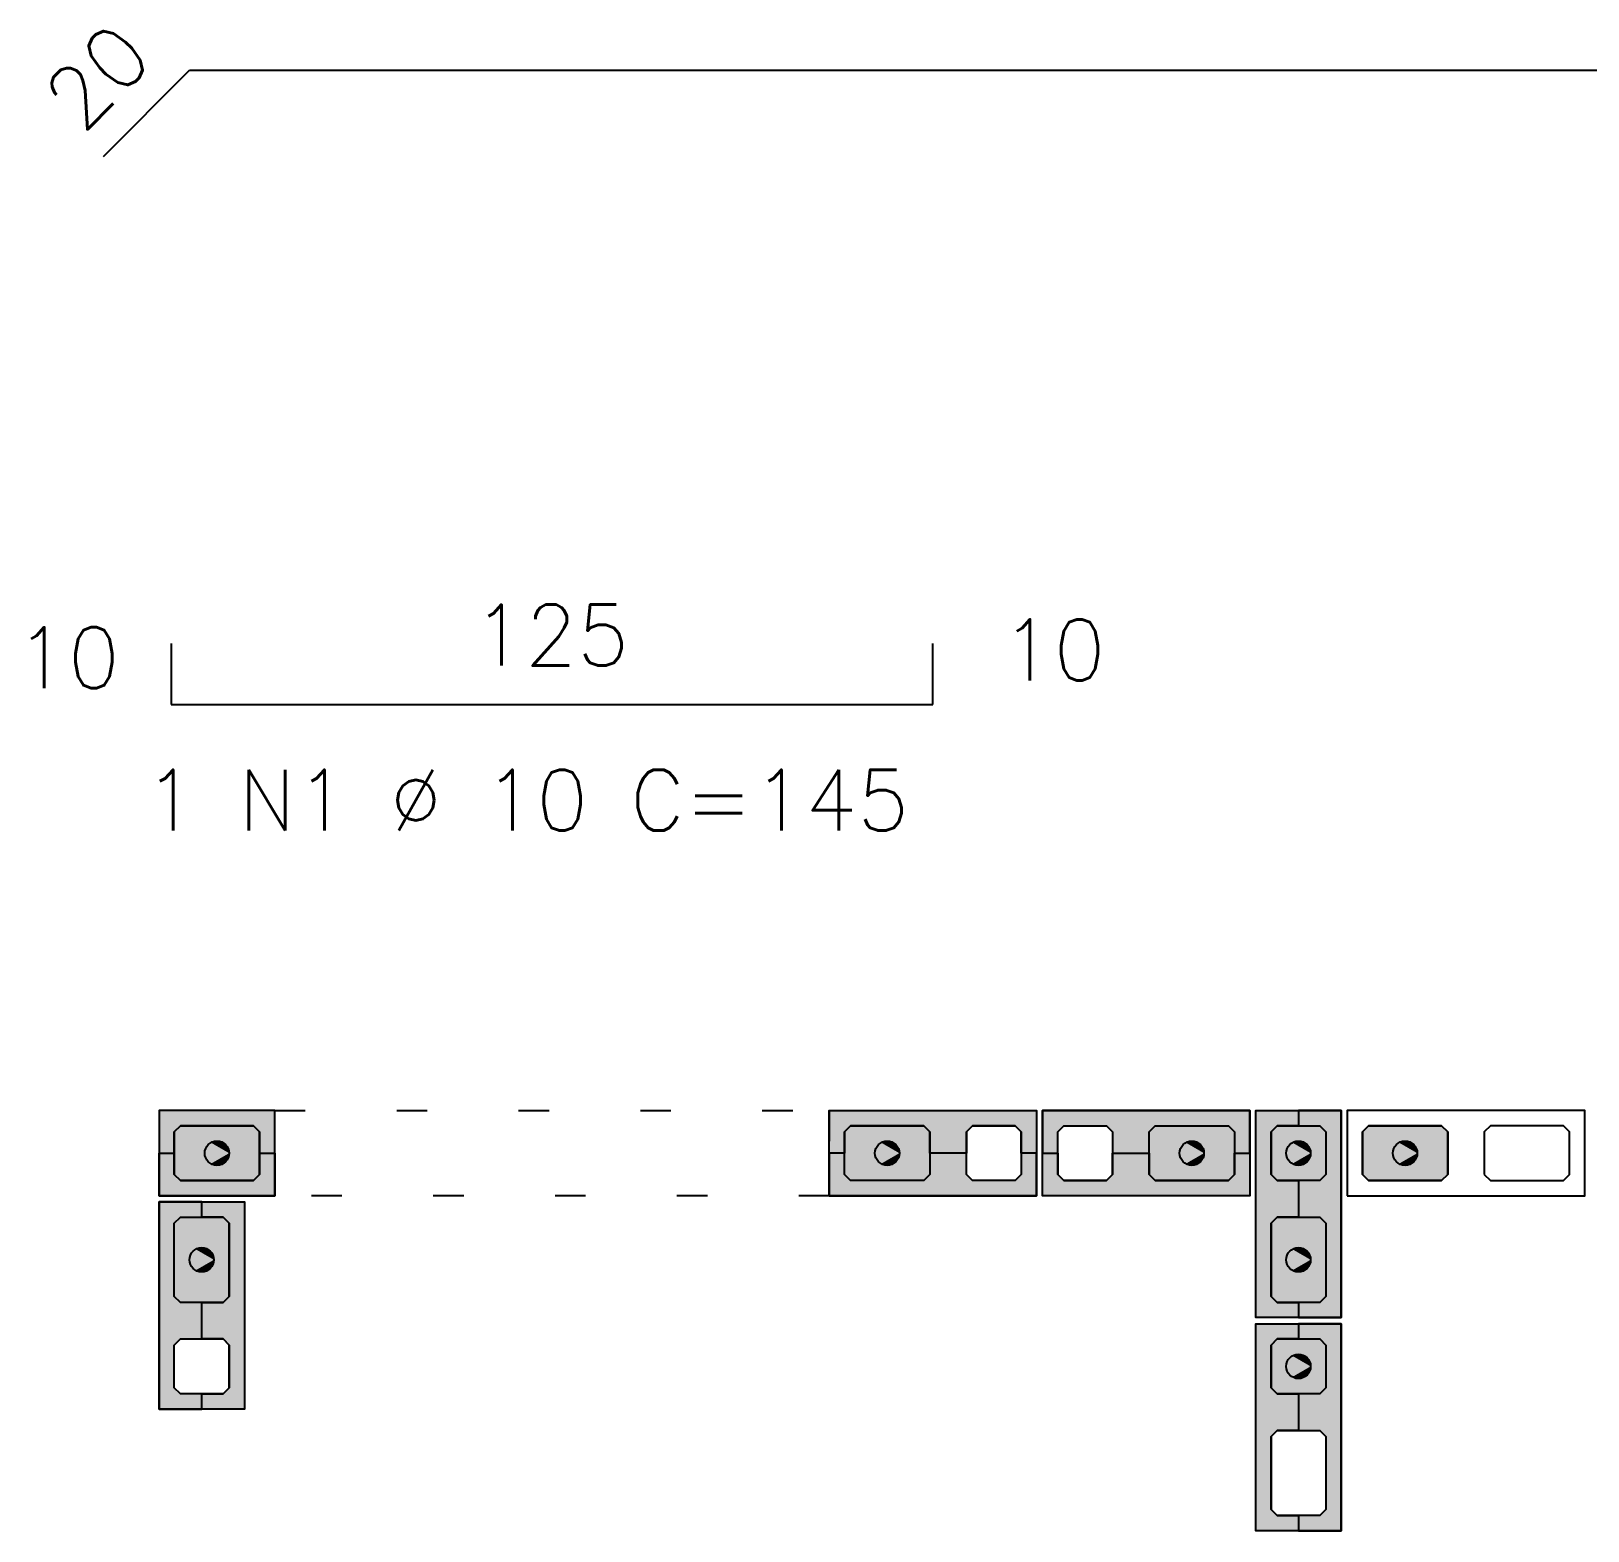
# Model space of a CAD drawing. Extents: x -1.9 to 86, y -1.6 to 61.
# Drawn here: x 36.78 to 41.89, y 30.85 to 35.77 of the extents above; entities that cross this region are included whole.
import ezdxf

# ---------------------------------------------------------------- set-up
doc = ezdxf.new("R2010")
doc.units = 0
doc.header["$MEASUREMENT"] = 0
doc.linetypes.add('ESTILO_TQS_0002', pattern=[0.4, 0.1, -0.3])
for name, color, linetype in [('PENA_01', 1, 'CONTINUOUS'), ('PENA_02', 2, 'CONTINUOUS'), ('PENA_03', 3, 'CONTINUOUS'), ('PENA_05', 5, 'CONTINUOUS'), ('PENA_11', 252, 'CONTINUOUS'), ('PENA_21', 100, 'CONTINUOUS'), ('PENA_23', 50, 'CONTINUOUS')]:
    doc.layers.add(name, color=color, linetype=linetype)
doc.styles.get("Standard").update_dxf_attribs({"font": 'ROMANS.SHX'})

msp = doc.modelspace()

# ---------------------------------------------------------------- linework, layer by layer
at = {"layer": 'PENA_01', "linetype": 'Continuous'}
for points in [[(37.2656, 31.9984), (37.5056, 31.9984), (37.5256, 32.0184), (37.5256, 32.1584), (37.5056, 32.1784), (37.2656, 32.1784), (37.2456, 32.1584), (37.2456, 32.0184), (37.2656, 31.9984)], [(39.7056, 31.9984), (39.4656, 31.9984), (39.4456, 32.0184), (39.4456, 32.1584), (39.4656, 32.1784), (39.7056, 32.1784), (39.7256, 32.1584), (39.7256, 32.0184), (39.7056, 31.9984)], [(40.0056, 31.9984), (39.8656, 31.9984), (39.8456, 32.0184), (39.8456, 32.1584), (39.8656, 32.1784), (40.0056, 32.1784), (40.0256, 32.1584), (40.0256, 32.0184), (40.0056, 31.9984)], [(40.1656, 32.1784), (40.3056, 32.1784), (40.3256, 32.1584), (40.3256, 32.0184), (40.3056, 31.9984), (40.1656, 31.9984), (40.1456, 32.0184), (40.1456, 32.1584), (40.1656, 32.1784)], [(40.4656, 32.1784), (40.7056, 32.1784), (40.7256, 32.1584), (40.7256, 32.0184), (40.7056, 31.9984), (40.4656, 31.9984), (40.4456, 32.0184), (40.4456, 32.1584), (40.4656, 32.1784)], [(41.0256, 32.1584), (41.0256, 32.0184), (41.0056, 31.9984), (40.8656, 31.9984), (40.8456, 32.0184), (40.8456, 32.1584), (40.8656, 32.1784), (41.0056, 32.1784), (41.0256, 32.1584)], [(41.1456, 32.0184), (41.1656, 31.9984), (41.4056, 31.9984), (41.4256, 32.0184), (41.4256, 32.1584), (41.4056, 32.1784), (41.1656, 32.1784), (41.1456, 32.1584), (41.1456, 32.0184)], [(41.5456, 32.0184), (41.5656, 31.9984), (41.8056, 31.9984), (41.8256, 32.0184), (41.8256, 32.1584), (41.8056, 32.1784), (41.5656, 32.1784), (41.5456, 32.1584), (41.5456, 32.0184)], [(37.2456, 31.6184), (37.2456, 31.8584), (37.2656, 31.8784), (37.4056, 31.8784), (37.4256, 31.8584), (37.4256, 31.6184), (37.4056, 31.5984), (37.2656, 31.5984), (37.2456, 31.6184)], [(41.0256, 31.8584), (41.0256, 31.6184), (41.0056, 31.5984), (40.8656, 31.5984), (40.8456, 31.6184), (40.8456, 31.8584), (40.8656, 31.8784), (41.0056, 31.8784), (41.0256, 31.8584)], [(37.2456, 31.3184), (37.2456, 31.4584), (37.2656, 31.4784), (37.4056, 31.4784), (37.4256, 31.4584), (37.4256, 31.3184), (37.4056, 31.2984), (37.2656, 31.2984), (37.2456, 31.3184)], [(41.0256, 31.4584), (41.0256, 31.3184), (41.0056, 31.2984), (40.8656, 31.2984), (40.8456, 31.3184), (40.8456, 31.4584), (40.8656, 31.4784), (41.0056, 31.4784), (41.0256, 31.4584)], [(41.0256, 31.1584), (41.0256, 30.9184), (41.0056, 30.8984), (40.8656, 30.8984), (40.8456, 30.9184), (40.8456, 31.1584), (40.8656, 31.1784), (41.0056, 31.1784), (41.0256, 31.1584)]]:
    msp.add_lwpolyline(points, dxfattribs=at)
at = {"layer": 'PENA_02', "linetype": 'Continuous'}
for points in [[(37.1956, 31.9484), (37.5756, 31.9484), (37.5756, 32.2284), (37.1956, 32.2284), (37.1956, 31.9484)], [(40.0756, 31.9484), (39.3956, 31.9484), (39.3956, 32.2284), (40.0756, 32.2284), (40.0756, 31.9484)], [(40.0956, 32.2284), (40.7756, 32.2284), (40.7756, 31.9484), (40.0956, 31.9484), (40.0956, 32.2284)], [(41.0756, 32.2284), (41.0756, 31.5484), (40.7956, 31.5484), (40.7956, 32.2284), (41.0756, 32.2284)], [(41.0956, 31.9484), (41.8756, 31.9484), (41.8756, 32.2284), (41.0956, 32.2284), (41.0956, 31.9484)], [(37.1956, 31.2484), (37.1956, 31.9284), (37.4756, 31.9284), (37.4756, 31.2484), (37.1956, 31.2484)], [(41.0756, 31.5284), (41.0756, 30.8484), (40.7956, 30.8484), (40.7956, 31.5284), (41.0756, 31.5284)]]:
    msp.add_lwpolyline(points, dxfattribs=at)
at = {"layer": 'PENA_03', "linetype": 'ESTILO_TQS_0002'}
msp.add_lwpolyline([(37.5756, 32.2284), (39.3956, 32.2284), (39.3956, 31.9484), (37.5756, 31.9484), (37.5756, 32.2284)], dxfattribs=at)
at = {"layer": 'PENA_03', "linetype": 'Continuous'}
for points in [[(37.5256, 32.0184), (37.5056, 31.9984), (37.2656, 31.9984), (37.2456, 32.0184), (37.2456, 32.1584), (37.2656, 32.1784), (37.5056, 32.1784), (37.5256, 32.1584), (37.5256, 32.0184)], [(39.4456, 32.1584), (39.4656, 32.1784), (39.7056, 32.1784), (39.7256, 32.1584), (39.7256, 32.0184), (39.7056, 31.9984), (39.4656, 31.9984), (39.4456, 32.0184), (39.4456, 32.1584)], [(40.7256, 32.0184), (40.7056, 31.9984), (40.4656, 31.9984), (40.4456, 32.0184), (40.4456, 32.1584), (40.4656, 32.1784), (40.7056, 32.1784), (40.7256, 32.1584), (40.7256, 32.0184)], [(41.0256, 32.0184), (41.0056, 31.9984), (40.8656, 31.9984), (40.8456, 32.0184), (40.8456, 32.1584), (40.8656, 32.1784), (41.0056, 32.1784), (41.0256, 32.1584), (41.0256, 32.0184)], [(41.1456, 32.1584), (41.1656, 32.1784), (41.4056, 32.1784), (41.4256, 32.1584), (41.4256, 32.0184), (41.4056, 31.9984), (41.1656, 31.9984), (41.1456, 32.0184), (41.1456, 32.1584)], [(37.4056, 31.8784), (37.4256, 31.8584), (37.4256, 31.6184), (37.4056, 31.5984), (37.2656, 31.5984), (37.2456, 31.6184), (37.2456, 31.8584), (37.2656, 31.8784), (37.4056, 31.8784)], [(40.8656, 31.5984), (40.8456, 31.6184), (40.8456, 31.8584), (40.8656, 31.8784), (41.0056, 31.8784), (41.0256, 31.8584), (41.0256, 31.6184), (41.0056, 31.5984), (40.8656, 31.5984)], [(41.0256, 31.3184), (41.0056, 31.2984), (40.8656, 31.2984), (40.8456, 31.3184), (40.8456, 31.4584), (40.8656, 31.4784), (41.0056, 31.4784), (41.0256, 31.4584), (41.0256, 31.3184)]]:
    msp.add_lwpolyline(points, dxfattribs=at)
for centre in [(37.3856, 32.0884), (39.5856, 32.0884), (40.5856, 32.0884), (40.9356, 32.0884), (41.2856, 32.0884), (37.3356, 31.7384), (40.9356, 31.7384), (40.9356, 31.3884)]:
    msp.add_circle(centre, 0.04, dxfattribs=at)
for points in [[(37.4256, 32.0884), (37.3656, 32.1231), (37.3481, 32.1021)], [(37.4256, 32.0884), (37.3481, 32.1021), (37.3481, 32.0747)], [(37.4256, 32.0884), (37.3926, 32.1278), (37.3656, 32.1231)], [(37.4256, 32.0884), (37.4163, 32.1141), (37.3926, 32.1278)], [(39.6256, 32.0884), (39.5656, 32.1231), (39.5481, 32.1021)], [(39.6256, 32.0884), (39.5481, 32.1021), (39.5481, 32.0747)], [(39.6256, 32.0884), (39.5926, 32.1278), (39.5656, 32.1231)], [(39.6256, 32.0884), (39.6163, 32.1141), (39.5926, 32.1278)], [(40.6256, 32.0884), (40.5656, 32.1231), (40.5481, 32.1021)], [(40.6256, 32.0884), (40.5481, 32.1021), (40.5481, 32.0747)], [(40.6256, 32.0884), (40.5926, 32.1278), (40.5656, 32.1231)], [(40.6256, 32.0884), (40.6163, 32.1141), (40.5926, 32.1278)], [(40.9756, 32.0884), (40.9156, 32.1231), (40.8981, 32.1021)], [(40.9756, 32.0884), (40.8981, 32.1021), (40.8981, 32.0747)], [(40.9756, 32.0884), (40.9426, 32.1278), (40.9156, 32.1231)], [(40.9756, 32.0884), (40.9663, 32.1141), (40.9426, 32.1278)], [(41.3256, 32.0884), (41.2656, 32.1231), (41.2481, 32.1021)], [(41.3256, 32.0884), (41.2481, 32.1021), (41.2481, 32.0747)], [(41.3256, 32.0884), (41.2926, 32.1278), (41.2656, 32.1231)], [(41.3256, 32.0884), (41.3163, 32.1141), (41.2926, 32.1278)], [(37.4256, 32.0884), (37.3481, 32.0747), (37.3656, 32.0538)], [(37.4256, 32.0884), (37.3656, 32.0538), (37.3926, 32.049)], [(37.4256, 32.0884), (37.3926, 32.049), (37.4163, 32.0627)], [(37.4256, 32.0884), (37.4163, 32.0627), (37.4256, 32.0884)], [(39.6256, 32.0884), (39.5481, 32.0747), (39.5656, 32.0538)], [(39.6256, 32.0884), (39.5656, 32.0538), (39.5926, 32.049)], [(39.6256, 32.0884), (39.5926, 32.049), (39.6163, 32.0627)], [(39.6256, 32.0884), (39.6163, 32.0627), (39.6256, 32.0884)], [(40.6256, 32.0884), (40.5481, 32.0747), (40.5656, 32.0538)], [(40.6256, 32.0884), (40.5656, 32.0538), (40.5926, 32.049)], [(40.6256, 32.0884), (40.5926, 32.049), (40.6163, 32.0627)], [(40.6256, 32.0884), (40.6163, 32.0627), (40.6256, 32.0884)], [(40.9756, 32.0884), (40.8981, 32.0747), (40.9156, 32.0538)], [(40.9756, 32.0884), (40.9156, 32.0538), (40.9426, 32.049)], [(40.9756, 32.0884), (40.9426, 32.049), (40.9663, 32.0627)], [(40.9756, 32.0884), (40.9663, 32.0627), (40.9756, 32.0884)], [(41.3256, 32.0884), (41.2481, 32.0747), (41.2656, 32.0538)], [(41.3256, 32.0884), (41.2656, 32.0538), (41.2926, 32.049)], [(41.3256, 32.0884), (41.2926, 32.049), (41.3163, 32.0627)], [(41.3256, 32.0884), (41.3163, 32.0627), (41.3256, 32.0884)], [(37.3756, 31.7384), (37.3156, 31.7731), (37.2981, 31.7521)], [(37.3756, 31.7384), (37.2981, 31.7521), (37.2981, 31.7247)], [(37.3756, 31.7384), (37.2981, 31.7247), (37.3156, 31.7038)], [(37.3756, 31.7384), (37.3426, 31.7778), (37.3156, 31.7731)], [(37.3756, 31.7384), (37.3156, 31.7038), (37.3426, 31.699)], [(37.3756, 31.7384), (37.3663, 31.7641), (37.3426, 31.7778)], [(37.3756, 31.7384), (37.3426, 31.699), (37.3663, 31.7127)], [(37.3756, 31.7384), (37.3663, 31.7127), (37.3756, 31.7384)], [(40.9756, 31.7384), (40.9156, 31.7731), (40.8981, 31.7521)], [(40.9756, 31.7384), (40.8981, 31.7521), (40.8981, 31.7247)], [(40.9756, 31.7384), (40.8981, 31.7247), (40.9156, 31.7038)], [(40.9756, 31.7384), (40.9426, 31.7778), (40.9156, 31.7731)], [(40.9756, 31.7384), (40.9156, 31.7038), (40.9426, 31.699)], [(40.9756, 31.7384), (40.9663, 31.7641), (40.9426, 31.7778)], [(40.9756, 31.7384), (40.9426, 31.699), (40.9663, 31.7127)], [(40.9756, 31.7384), (40.9663, 31.7127), (40.9756, 31.7384)], [(40.9756, 31.3884), (40.9426, 31.4278), (40.9156, 31.4231)], [(40.9756, 31.3884), (40.9663, 31.4141), (40.9426, 31.4278)], [(40.9756, 31.3884), (40.9156, 31.4231), (40.8981, 31.4021)], [(40.9756, 31.3884), (40.8981, 31.4021), (40.8981, 31.3747)], [(40.9756, 31.3884), (40.8981, 31.3747), (40.9156, 31.3538)], [(40.9756, 31.3884), (40.9156, 31.3538), (40.9426, 31.349)], [(40.9756, 31.3884), (40.9426, 31.349), (40.9663, 31.3627)], [(40.9756, 31.3884), (40.9663, 31.3627), (40.9756, 31.3884)]]:
    msp.add_solid(points, dxfattribs=at)
at = {"layer": 'PENA_05', "linetype": 'Continuous'}
for p, q in [((37.0128, 35.3608), (37.2956, 35.6436)), ((37.2956, 35.6436), (51.4476, 35.6436)), ((37.2356, 33.7619), (37.2356, 33.5619)), ((39.7356, 33.5619), (39.7356, 33.7623)), ((37.2356, 33.5619), (39.7356, 33.5619))]:
    msp.add_line(p, q, dxfattribs=at)
at = {"layer": 'PENA_11', "linetype": 'Continuous'}
for points in [[(37.5256, 32.0184), (37.2456, 32.1584), (37.2656, 32.1784)], [(37.5256, 32.0184), (37.2456, 32.0184), (37.2456, 32.1584)], [(37.5256, 32.0184), (37.2656, 32.1784), (37.5056, 32.1784)], [(37.5256, 32.0184), (37.5056, 32.1784), (37.5256, 32.1584)], [(37.5256, 32.0184), (37.5256, 32.1584), (37.5256, 32.0184)], [(39.4456, 32.1584), (39.4656, 32.1784), (39.7056, 32.1784)], [(39.4456, 32.1584), (39.7056, 32.1784), (39.7256, 32.1584)], [(39.4456, 32.1584), (39.7256, 32.1584), (39.7256, 32.0184)], [(39.4456, 32.1584), (39.7256, 32.0184), (39.7056, 31.9984)], [(39.4456, 32.1584), (39.7056, 31.9984), (39.4656, 31.9984)], [(39.4456, 32.1584), (39.4656, 31.9984), (39.4456, 32.0184)], [(39.4456, 32.1584), (39.4456, 32.0184), (39.4456, 32.1584)], [(40.7256, 32.0184), (40.4456, 32.1584), (40.4656, 32.1784)], [(40.7256, 32.0184), (40.4456, 32.0184), (40.4456, 32.1584)], [(40.7256, 32.0184), (40.4656, 32.1784), (40.7056, 32.1784)], [(40.7256, 32.0184), (40.7056, 32.1784), (40.7256, 32.1584)], [(40.7256, 32.0184), (40.7256, 32.1584), (40.7256, 32.0184)], [(41.0256, 32.0184), (40.8456, 32.1584), (40.8656, 32.1784)], [(41.0256, 32.0184), (40.8456, 32.0184), (40.8456, 32.1584)], [(41.0256, 32.0184), (40.8656, 32.1784), (41.0056, 32.1784)], [(41.0256, 32.0184), (41.0056, 32.1784), (41.0256, 32.1584)], [(41.0256, 32.0184), (41.0256, 32.1584), (41.0256, 32.0184)], [(41.1456, 32.1584), (41.1656, 32.1784), (41.4056, 32.1784)], [(41.1456, 32.1584), (41.4056, 32.1784), (41.4256, 32.1584)], [(41.1456, 32.1584), (41.4256, 32.1584), (41.4256, 32.0184)], [(41.1456, 32.1584), (41.4256, 32.0184), (41.4056, 31.9984)], [(41.1456, 32.1584), (41.4056, 31.9984), (41.1656, 31.9984)], [(41.1456, 32.1584), (41.1656, 31.9984), (41.1456, 32.0184)], [(41.1456, 32.1584), (41.1456, 32.0184), (41.1456, 32.1584)], [(37.5256, 32.0184), (37.2656, 31.9984), (37.2456, 32.0184)], [(37.5256, 32.0184), (37.5056, 31.9984), (37.2656, 31.9984)], [(40.7256, 32.0184), (40.4656, 31.9984), (40.4456, 32.0184)], [(40.7256, 32.0184), (40.7056, 31.9984), (40.4656, 31.9984)], [(41.0256, 32.0184), (40.8656, 31.9984), (40.8456, 32.0184)], [(41.0256, 32.0184), (41.0056, 31.9984), (40.8656, 31.9984)], [(37.4056, 31.8784), (37.2656, 31.5984), (37.2456, 31.6184)], [(37.4056, 31.8784), (37.2456, 31.6184), (37.2456, 31.8584)], [(37.4056, 31.8784), (37.2456, 31.8584), (37.2656, 31.8784)], [(37.4056, 31.8784), (37.4056, 31.5984), (37.2656, 31.5984)], [(37.4056, 31.8784), (37.2656, 31.8784), (37.4056, 31.8784)], [(37.4056, 31.8784), (37.4256, 31.8584), (37.4256, 31.6184)], [(37.4056, 31.8784), (37.4256, 31.6184), (37.4056, 31.5984)], [(40.8656, 31.5984), (40.8456, 31.8584), (40.8656, 31.8784)], [(40.8656, 31.5984), (40.8456, 31.6184), (40.8456, 31.8584)], [(40.8656, 31.5984), (40.8656, 31.8784), (41.0056, 31.8784)], [(40.8656, 31.5984), (41.0056, 31.8784), (41.0256, 31.8584)], [(40.8656, 31.5984), (41.0256, 31.8584), (41.0256, 31.6184)], [(40.8656, 31.5984), (41.0256, 31.6184), (41.0056, 31.5984)], [(40.8656, 31.5984), (41.0056, 31.5984), (40.8656, 31.5984)], [(41.0256, 31.3184), (40.8456, 31.4584), (40.8656, 31.4784)], [(41.0256, 31.3184), (40.8656, 31.4784), (41.0056, 31.4784)], [(41.0256, 31.3184), (41.0056, 31.4784), (41.0256, 31.4584)], [(41.0256, 31.3184), (40.8456, 31.3184), (40.8456, 31.4584)], [(41.0256, 31.3184), (41.0256, 31.4584), (41.0256, 31.3184)], [(41.0256, 31.3184), (40.8656, 31.2984), (40.8456, 31.3184)], [(41.0256, 31.3184), (41.0056, 31.2984), (40.8656, 31.2984)]]:
    msp.add_solid(points, dxfattribs=at)
at = {"layer": 'PENA_21', "linetype": 'Continuous'}
for points in [[(40.0756, 32.0884), (40.0256, 32.0884), (40.0256, 32.1584), (40.0056, 32.1784), (39.8656, 32.1784), (39.8456, 32.1584), (39.8456, 32.0884), (39.7256, 32.0884), (39.7256, 32.1584), (39.7056, 32.1784), (39.4656, 32.1784), (39.4456, 32.1584), (39.4456, 32.0884), (39.3956, 32.0884), (39.3956, 32.2284), (40.0756, 32.2284), (40.0756, 32.0884)], [(40.0956, 32.0884), (40.1456, 32.0884), (40.1456, 32.1584), (40.1656, 32.1784), (40.3056, 32.1784), (40.3256, 32.1584), (40.3256, 32.0884), (40.4456, 32.0884), (40.4456, 32.1584), (40.4656, 32.1784), (40.7056, 32.1784), (40.7256, 32.1584), (40.7256, 32.0884), (40.7756, 32.0884), (40.7756, 32.2284), (40.0956, 32.2284), (40.0956, 32.0884)], [(40.9356, 32.2284), (40.9356, 32.1784), (40.8656, 32.1784), (40.8456, 32.1584), (40.8456, 32.0184), (40.8656, 31.9984), (40.9356, 31.9984), (40.9356, 31.8784), (40.8656, 31.8784), (40.8456, 31.8584), (40.8456, 31.6184), (40.8656, 31.5984), (40.9356, 31.5984), (40.9356, 31.5484), (40.7956, 31.5484), (40.7956, 32.2284), (40.9356, 32.2284)], [(40.9356, 32.2284), (40.9356, 32.1784), (41.0056, 32.1784), (41.0256, 32.1584), (41.0256, 32.0184), (41.0056, 31.9984), (40.9356, 31.9984), (40.9356, 31.8784), (41.0056, 31.8784), (41.0256, 31.8584), (41.0256, 31.6184), (41.0056, 31.5984), (40.9356, 31.5984), (40.9356, 31.5484), (41.0756, 31.5484), (41.0756, 32.2284), (40.9356, 32.2284)], [(40.0756, 32.0884), (40.0256, 32.0884), (40.0256, 32.0184), (40.0056, 31.9984), (39.8656, 31.9984), (39.8456, 32.0184), (39.8456, 32.0884), (39.7256, 32.0884), (39.7256, 32.0184), (39.7056, 31.9984), (39.4656, 31.9984), (39.4456, 32.0184), (39.4456, 32.0884), (39.3956, 32.0884), (39.3956, 31.9484), (40.0756, 31.9484), (40.0756, 32.0884)], [(40.0956, 32.0884), (40.1456, 32.0884), (40.1456, 32.0184), (40.1656, 31.9984), (40.3056, 31.9984), (40.3256, 32.0184), (40.3256, 32.0884), (40.4456, 32.0884), (40.4456, 32.0184), (40.4656, 31.9984), (40.7056, 31.9984), (40.7256, 32.0184), (40.7256, 32.0884), (40.7756, 32.0884), (40.7756, 31.9484), (40.0956, 31.9484), (40.0956, 32.0884)], [(37.3356, 31.2484), (37.3356, 31.2984), (37.2656, 31.2984), (37.2456, 31.3184), (37.2456, 31.4584), (37.2656, 31.4784), (37.3356, 31.4784), (37.3356, 31.5984), (37.2656, 31.5984), (37.2456, 31.6184), (37.2456, 31.8584), (37.2656, 31.8784), (37.3356, 31.8784), (37.3356, 31.9284), (37.1956, 31.9284), (37.1956, 31.2484), (37.3356, 31.2484)], [(37.3356, 31.2484), (37.3356, 31.2984), (37.4056, 31.2984), (37.4256, 31.3184), (37.4256, 31.4584), (37.4056, 31.4784), (37.3356, 31.4784), (37.3356, 31.5984), (37.4056, 31.5984), (37.4256, 31.6184), (37.4256, 31.8584), (37.4056, 31.8784), (37.3356, 31.8784), (37.3356, 31.9284), (37.4756, 31.9284), (37.4756, 31.2484), (37.3356, 31.2484)], [(40.9356, 31.5284), (40.9356, 31.4784), (40.8656, 31.4784), (40.8456, 31.4584), (40.8456, 31.3184), (40.8656, 31.2984), (40.9356, 31.2984), (40.9356, 31.1784), (40.8656, 31.1784), (40.8456, 31.1584), (40.8456, 30.9184), (40.8656, 30.8984), (40.9356, 30.8984), (40.9356, 30.8484), (40.7956, 30.8484), (40.7956, 31.5284), (40.9356, 31.5284)], [(40.9356, 31.5284), (40.9356, 31.4784), (41.0056, 31.4784), (41.0256, 31.4584), (41.0256, 31.3184), (41.0056, 31.2984), (40.9356, 31.2984), (40.9356, 31.1784), (41.0056, 31.1784), (41.0256, 31.1584), (41.0256, 30.9184), (41.0056, 30.8984), (40.9356, 30.8984), (40.9356, 30.8484), (41.0756, 30.8484), (41.0756, 31.5284), (40.9356, 31.5284)]]:
    msp.add_lwpolyline(points, dxfattribs=at)
for points in [[(40.0756, 32.2284), (39.4656, 32.1784), (39.3956, 32.2284)], [(39.4656, 32.1784), (39.4456, 32.1584), (39.3956, 32.2284)], [(39.3956, 32.2284), (39.4456, 32.1584), (39.3956, 32.0884)], [(39.7056, 32.1784), (39.4656, 32.1784), (40.0756, 32.2284)], [(39.7256, 32.1584), (39.7056, 32.1784), (40.0756, 32.2284)], [(40.0756, 32.2284), (39.8656, 32.1784), (39.7256, 32.1584)], [(40.0756, 32.2284), (40.0056, 32.1784), (39.8656, 32.1784)], [(40.0756, 32.2284), (40.0256, 32.1584), (40.0056, 32.1784)], [(40.0756, 32.2284), (40.0756, 32.0884), (40.0256, 32.0884)], [(40.0756, 32.2284), (40.0256, 32.0884), (40.0256, 32.1584)], [(40.7756, 32.2284), (40.0956, 32.2284), (40.1656, 32.1784)], [(40.0956, 32.2284), (40.0956, 32.0884), (40.1456, 32.0884)], [(40.0956, 32.2284), (40.1456, 32.0884), (40.1456, 32.1584)], [(40.0956, 32.2284), (40.1456, 32.1584), (40.1656, 32.1784)], [(40.7756, 32.2284), (40.1656, 32.1784), (40.3056, 32.1784)], [(40.7756, 32.2284), (40.3056, 32.1784), (40.3256, 32.1584)], [(40.7756, 32.2284), (40.3256, 32.1584), (40.4656, 32.1784)], [(40.7756, 32.2284), (40.4656, 32.1784), (40.7056, 32.1784)], [(40.7756, 32.2284), (40.7056, 32.1784), (40.7256, 32.1584)], [(40.7756, 32.2284), (40.7256, 32.1584), (40.7756, 32.0884)], [(40.8656, 32.1784), (40.8456, 32.1584), (40.7956, 32.2284)], [(40.8656, 32.1784), (40.7956, 32.2284), (40.9356, 32.2284)], [(40.7956, 32.2284), (40.8456, 32.1584), (40.7956, 31.5484)], [(40.8656, 32.1784), (40.9356, 32.2284), (40.9356, 32.1784)], [(41.0756, 32.2284), (40.9356, 32.2284), (41.0056, 32.1784)], [(41.0056, 32.1784), (40.9356, 32.2284), (40.9356, 32.1784)], [(41.0256, 32.1584), (41.0756, 32.2284), (41.0056, 32.1784)], [(41.0756, 31.5484), (41.0756, 32.2284), (41.0256, 32.1584)], [(39.4456, 32.1584), (39.4456, 32.0884), (39.3956, 32.0884)], [(39.7256, 32.0884), (39.7256, 32.1584), (39.8656, 32.1784)], [(39.7256, 32.0884), (39.8656, 32.1784), (39.8456, 32.1584)], [(39.7256, 32.0884), (39.8456, 32.1584), (39.8456, 32.0884)], [(40.3256, 32.1584), (40.4456, 32.1584), (40.4656, 32.1784)], [(40.3256, 32.1584), (40.3256, 32.0884), (40.4456, 32.0884)], [(40.3256, 32.1584), (40.4456, 32.0884), (40.4456, 32.1584)], [(40.7756, 32.0884), (40.7256, 32.1584), (40.7256, 32.0884)], [(40.7956, 31.5484), (40.8456, 32.1584), (40.8456, 31.6184)], [(40.8456, 31.6184), (40.8456, 32.1584), (40.8456, 32.0184)], [(41.0256, 32.0184), (41.0756, 31.5484), (41.0256, 32.1584)], [(39.3956, 31.9484), (39.4456, 32.0184), (39.3956, 32.0884)], [(39.4456, 32.0184), (39.4456, 32.0884), (39.3956, 32.0884)], [(39.7256, 32.0884), (39.7256, 32.0184), (39.8656, 31.9984)], [(39.7256, 32.0884), (39.8656, 31.9984), (39.8456, 32.0184)], [(39.7256, 32.0884), (39.8456, 32.0184), (39.8456, 32.0884)], [(40.0756, 31.9484), (40.0756, 32.0884), (40.0256, 32.0884)], [(40.0756, 31.9484), (40.0256, 32.0884), (40.0256, 32.0184)], [(40.0956, 31.9484), (40.0956, 32.0884), (40.1456, 32.0884)], [(40.0956, 31.9484), (40.1456, 32.0884), (40.1456, 32.0184)], [(40.3256, 32.0184), (40.3256, 32.0884), (40.4456, 32.0884)], [(40.3256, 32.0184), (40.4456, 32.0884), (40.4456, 32.0184)], [(40.7756, 31.9484), (40.7256, 32.0184), (40.7756, 32.0884)], [(40.7756, 32.0884), (40.7256, 32.0184), (40.7256, 32.0884)], [(39.4656, 31.9984), (39.4456, 32.0184), (39.3956, 31.9484)], [(40.0756, 31.9484), (39.4656, 31.9984), (39.3956, 31.9484)], [(39.7056, 31.9984), (39.4656, 31.9984), (40.0756, 31.9484)], [(39.7256, 32.0184), (39.7056, 31.9984), (40.0756, 31.9484)], [(40.0756, 31.9484), (39.8656, 31.9984), (39.7256, 32.0184)], [(40.0756, 31.9484), (40.0056, 31.9984), (39.8656, 31.9984)], [(40.0756, 31.9484), (40.0256, 32.0184), (40.0056, 31.9984)], [(40.0956, 31.9484), (40.1456, 32.0184), (40.1656, 31.9984)], [(40.7756, 31.9484), (40.0956, 31.9484), (40.1656, 31.9984)], [(40.7756, 31.9484), (40.1656, 31.9984), (40.3056, 31.9984)], [(40.7756, 31.9484), (40.3056, 31.9984), (40.3256, 32.0184)], [(40.7756, 31.9484), (40.3256, 32.0184), (40.4656, 31.9984)], [(40.3256, 32.0184), (40.4456, 32.0184), (40.4656, 31.9984)], [(40.7756, 31.9484), (40.4656, 31.9984), (40.7056, 31.9984)], [(40.7756, 31.9484), (40.7056, 31.9984), (40.7256, 32.0184)], [(40.8456, 31.6184), (40.8456, 31.8584), (40.8456, 32.0184)], [(40.8656, 31.9984), (40.8456, 31.8584), (40.8456, 32.0184)], [(40.8656, 31.9984), (40.8656, 31.8784), (40.8456, 31.8584)], [(40.9356, 31.9984), (40.8656, 31.8784), (40.8656, 31.9984)], [(40.9356, 31.9984), (40.9356, 31.8784), (40.8656, 31.8784)], [(40.9356, 31.9984), (41.0056, 31.8784), (41.0056, 31.9984)], [(40.9356, 31.9984), (40.9356, 31.8784), (41.0056, 31.8784)], [(41.0056, 31.9984), (41.0256, 31.8584), (41.0256, 32.0184)], [(41.0056, 31.8784), (41.0256, 31.8584), (41.0056, 31.9984)], [(41.0256, 31.8584), (41.0756, 31.5484), (41.0256, 32.0184)], [(37.3356, 31.9284), (37.1956, 31.9284), (37.2656, 31.8784)], [(37.2656, 31.8784), (37.1956, 31.9284), (37.2456, 31.8584)], [(37.1956, 31.9284), (37.2456, 31.3184), (37.2456, 31.8584)], [(37.1956, 31.2484), (37.2456, 31.3184), (37.1956, 31.9284)], [(37.3356, 31.8784), (37.3356, 31.9284), (37.2656, 31.8784)], [(37.4056, 31.8784), (37.3356, 31.8784), (37.4756, 31.9284)], [(37.3356, 31.8784), (37.3356, 31.9284), (37.4756, 31.9284)], [(37.4256, 31.8584), (37.4056, 31.8784), (37.4756, 31.9284)], [(37.4256, 31.6184), (37.4756, 31.9284), (37.4256, 31.4584)], [(37.4256, 31.4584), (37.4756, 31.9284), (37.4256, 31.3184)], [(37.4756, 31.9284), (37.4756, 31.2484), (37.4256, 31.3184)], [(37.4256, 31.6184), (37.4256, 31.8584), (37.4756, 31.9284)], [(37.2456, 31.8584), (37.2456, 31.3184), (37.2456, 31.4584)], [(37.2456, 31.8584), (37.2456, 31.6184), (37.2456, 31.4584)], [(41.0256, 31.8584), (41.0256, 31.6184), (41.0756, 31.5484)], [(37.2656, 31.4784), (37.2456, 31.6184), (37.2456, 31.4584)], [(37.2656, 31.4784), (37.2656, 31.5984), (37.2456, 31.6184)], [(37.3356, 31.4784), (37.2656, 31.5984), (37.2656, 31.4784)], [(37.3356, 31.4784), (37.3356, 31.5984), (37.2656, 31.5984)], [(37.3356, 31.4784), (37.4056, 31.5984), (37.4056, 31.4784)], [(37.3356, 31.4784), (37.3356, 31.5984), (37.4056, 31.5984)], [(37.4056, 31.5984), (37.4256, 31.6184), (37.4056, 31.4784)], [(37.4056, 31.4784), (37.4256, 31.6184), (37.4256, 31.4584)], [(40.8656, 31.5984), (40.7956, 31.5484), (40.8456, 31.6184)], [(40.9356, 31.5484), (40.7956, 31.5484), (40.8656, 31.5984)], [(40.9356, 31.5984), (40.9356, 31.5484), (40.8656, 31.5984)], [(41.0056, 31.5984), (40.9356, 31.5984), (41.0756, 31.5484)], [(40.9356, 31.5984), (40.9356, 31.5484), (41.0756, 31.5484)], [(41.0256, 31.6184), (41.0056, 31.5984), (41.0756, 31.5484)], [(40.8656, 31.4784), (40.8456, 31.4584), (40.7956, 31.5284)], [(40.8656, 31.4784), (40.7956, 31.5284), (40.9356, 31.5284)], [(40.7956, 31.5284), (40.8456, 31.4584), (40.7956, 30.8484)], [(40.8656, 31.4784), (40.9356, 31.5284), (40.9356, 31.4784)], [(41.0756, 31.5284), (40.9356, 31.5284), (41.0056, 31.4784)], [(41.0056, 31.4784), (40.9356, 31.5284), (40.9356, 31.4784)], [(41.0256, 31.4584), (41.0756, 31.5284), (41.0056, 31.4784)], [(41.0756, 30.8484), (41.0756, 31.5284), (41.0256, 31.4584)], [(40.7956, 30.8484), (40.8456, 31.4584), (40.8456, 30.9184)], [(40.8456, 30.9184), (40.8456, 31.4584), (40.8456, 31.3184)], [(41.0256, 31.3184), (41.0756, 30.8484), (41.0256, 31.4584)], [(37.2656, 31.2984), (37.2456, 31.3184), (37.1956, 31.2484)], [(37.2656, 31.2984), (37.1956, 31.2484), (37.3356, 31.2484)], [(37.2656, 31.2984), (37.3356, 31.2484), (37.3356, 31.2984)], [(37.4756, 31.2484), (37.3356, 31.2484), (37.4056, 31.2984)], [(37.4056, 31.2984), (37.3356, 31.2484), (37.3356, 31.2984)], [(37.4256, 31.3184), (37.4756, 31.2484), (37.4056, 31.2984)], [(40.8456, 30.9184), (40.8456, 31.1584), (40.8456, 31.3184)], [(40.8656, 31.2984), (40.8456, 31.1584), (40.8456, 31.3184)], [(40.8656, 31.2984), (40.8656, 31.1784), (40.8456, 31.1584)], [(40.9356, 31.2984), (40.8656, 31.1784), (40.8656, 31.2984)], [(40.9356, 31.2984), (40.9356, 31.1784), (40.8656, 31.1784)], [(40.9356, 31.2984), (41.0056, 31.1784), (41.0056, 31.2984)], [(40.9356, 31.2984), (40.9356, 31.1784), (41.0056, 31.1784)], [(41.0056, 31.2984), (41.0256, 31.1584), (41.0256, 31.3184)], [(41.0056, 31.1784), (41.0256, 31.1584), (41.0056, 31.2984)], [(41.0256, 31.1584), (41.0756, 30.8484), (41.0256, 31.3184)], [(41.0256, 31.1584), (41.0256, 30.9184), (41.0756, 30.8484)], [(40.8656, 30.8984), (40.7956, 30.8484), (40.8456, 30.9184)], [(41.0256, 30.9184), (41.0056, 30.8984), (41.0756, 30.8484)], [(40.9356, 30.8484), (40.7956, 30.8484), (40.8656, 30.8984)], [(40.9356, 30.8984), (40.9356, 30.8484), (40.8656, 30.8984)], [(41.0056, 30.8984), (40.9356, 30.8984), (41.0756, 30.8484)], [(40.9356, 30.8984), (40.9356, 30.8484), (41.0756, 30.8484)]]:
    msp.add_solid(points, dxfattribs=at)
at = {"layer": 'PENA_23', "linetype": 'Continuous'}
for points in [[(37.5256, 32.0884), (37.5756, 32.0884), (37.5756, 32.2284), (37.1956, 32.2284), (37.1956, 32.0884), (37.2456, 32.0884), (37.2456, 32.1584), (37.2656, 32.1784), (37.5056, 32.1784), (37.5256, 32.1584), (37.5256, 32.0884)], [(37.5256, 32.0884), (37.5756, 32.0884), (37.5756, 31.9484), (37.1956, 31.9484), (37.1956, 32.0884), (37.2456, 32.0884), (37.2456, 32.0184), (37.2656, 31.9984), (37.5056, 31.9984), (37.5256, 32.0184), (37.5256, 32.0884)]]:
    msp.add_lwpolyline(points, dxfattribs=at)
for points in [[(37.5756, 32.2284), (37.1956, 32.2284), (37.2656, 32.1784)], [(37.1956, 32.2284), (37.1956, 32.0884), (37.2456, 32.0884)], [(37.1956, 32.2284), (37.2456, 32.0884), (37.2456, 32.1584)], [(37.1956, 32.2284), (37.2456, 32.1584), (37.2656, 32.1784)], [(37.5756, 32.2284), (37.2656, 32.1784), (37.5056, 32.1784)], [(37.5756, 32.2284), (37.5056, 32.1784), (37.5256, 32.1584)], [(37.5756, 32.2284), (37.5256, 32.1584), (37.5756, 32.0884)], [(37.5756, 32.0884), (37.5256, 32.1584), (37.5256, 32.0884)], [(37.1956, 31.9484), (37.1956, 32.0884), (37.2456, 32.0884)], [(37.1956, 31.9484), (37.2456, 32.0884), (37.2456, 32.0184)], [(37.5756, 31.9484), (37.5256, 32.0184), (37.5756, 32.0884)], [(37.5756, 32.0884), (37.5256, 32.0184), (37.5256, 32.0884)], [(37.1956, 31.9484), (37.2456, 32.0184), (37.2656, 31.9984)], [(37.5756, 31.9484), (37.1956, 31.9484), (37.2656, 31.9984)], [(37.5756, 31.9484), (37.2656, 31.9984), (37.5056, 31.9984)], [(37.5756, 31.9484), (37.5056, 31.9984), (37.5256, 32.0184)]]:
    msp.add_solid(points, dxfattribs=at)

# ---------------------------------------------------------------- texts
at = {"layer": 'PENA_03', "linetype": 'Continuous'}
msp.add_text('20', height=0.2, rotation=45, dxfattribs=at).set_placement((36.9421, 35.4315))
for s, p in [('125', (38.2251, 33.6893)), ('10', (39.9597, 33.6408)), ('10', (36.7243, 33.615)), ('1 N1 %%c 10 C=145', (37.1472, 33.1474))]:
    msp.add_text(s, height=0.2, dxfattribs=at).set_placement(p)

doc.saveas('drawing.dxf')
